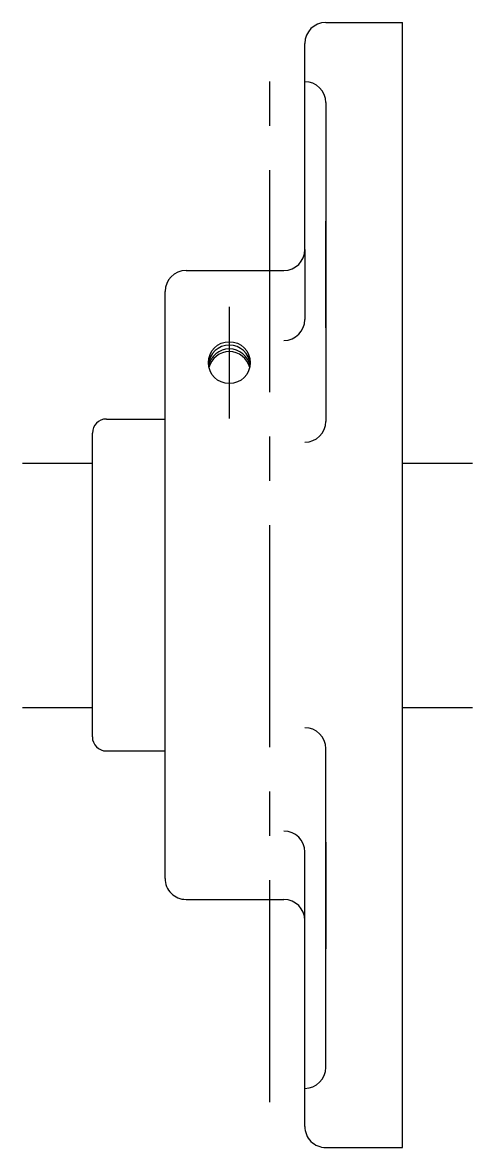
# Model space of a CAD drawing. Header units: millimetres. Extents: x 150937 to 394412, y 327166 to 584759.
# Drawn here: x 250037.2 to 250120.9, y 406033.6 to 406242.9 of the extents above; entities that cross this region are included whole.
import ezdxf

# ---------------------------------------------------------------- set-up
doc = ezdxf.new("R2010")
doc.units = ezdxf.units.MM
doc.linetypes.add('CENTER', pattern=[50.8, 31.75, -6.35, 6.35, -6.35])
doc.layers.add('205', color=7, linetype='Continuous')

# ---------------------------------------------------------------- blocks, each defined once
blk = doc.blocks.new('ss')
at = {"layer": '205', "color": 7, "linetype": 'Continuous'}
for p, q in [((19591.88, 1873.95), (19591.88, 1863.95)), ((19626.88, 1873.95), (19626.88, 1863.95)), ((19591.88, 1819.55), (19591.88, 1809.55)), ((19626.88, 1819.55), (19626.88, 1809.55))]:
    blk.add_line(p, q, dxfattribs=at)
at = {"layer": '205'}
for p, q in [((19689.78, 1863.95), (19528.78, 1863.95)), ((19528.78, 1852.95), (19528.78, 1863.95)), ((19689.78, 1852.95), (19689.78, 1863.95)), ((19540.25, 1852.95), (19585.86, 1852.95)), ((19572.49, 1852.95), (19557.19, 1852.95)), ((19678.32, 1852.95), (19632.7, 1852.95)), ((19646.08, 1852.95), (19661.37, 1852.95)), ((19561.28, 1849.95), (19531.78, 1849.95)), ((19561.28, 1849.95), (19571.28, 1849.95)), ((19657.49, 1849.95), (19647.49, 1849.95)), ((19686.78, 1849.95), (19657.28, 1849.95)), ((19564.28, 1832.95), (19564.28, 1846.95)), ((19654.28, 1832.95), (19654.28, 1846.95)), ((19651.28, 1829.95), (19567.28, 1829.95)), ((19585.53, 1821.55), (19585.53, 1829.95)), ((19633.03, 1821.55), (19633.03, 1829.95)), ((19631.03, 1819.55), (19587.53, 1819.55))]:
    blk.add_line(p, q, dxfattribs=at)
at = {"layer": '205', "color": 1, "linetype": 'CENTER'}
for p, q in [((19683.28, 1844.95), (19535.28, 1844.95)), ((19585.46, 1839.15), (19569.46, 1839.15))]:
    blk.add_line(p, q, dxfattribs=at)
at = {"layer": '205'}
blk.add_circle((19577.46, 1839.15), 3, dxfattribs=at)
for centre, radius, start, end in [((19531.78, 1852.95), 3, 180, 270), ((19540.25, 1849.95), 3, 90, 180), ((19585.86, 1849.95), 3, 0, 90), ((19632.7, 1849.95), 3, 90, 180), ((19678.32, 1849.95), 3, 0, 90), ((19686.78, 1852.95), 3, 270, 0), ((19561.28, 1846.95), 3, 0, 90), ((19571.28, 1846.95), 3, 0, 90), ((19647.49, 1846.95), 3, 90, 180), ((19657.28, 1846.95), 3, 90, 180), ((19577.95, 1839.15), 3, 94.6253, 265.3747), ((19578.49, 1839.15), 3, 99.9059, 260.0941), ((19578.88, 1839.15), 3, 103.6826, 256.3174), ((19567.28, 1832.95), 3, 180, 270), ((19651.28, 1832.95), 3, 270, 0), ((19587.53, 1821.55), 2, 180, 270), ((19631.03, 1821.55), 2, 270, 0)]:
    blk.add_arc(centre, radius, start, end, dxfattribs=at)

msp = doc.modelspace()

# ---------------------------------------------------------------- block references
at = {"xscale": 1.3, "yscale": 1.3, "zscale": 1.3, "rotation": 270}
msp.add_blockref('ss', (247684.761, 431630.284), dxfattribs=at)

doc.saveas('drawing.dxf')
